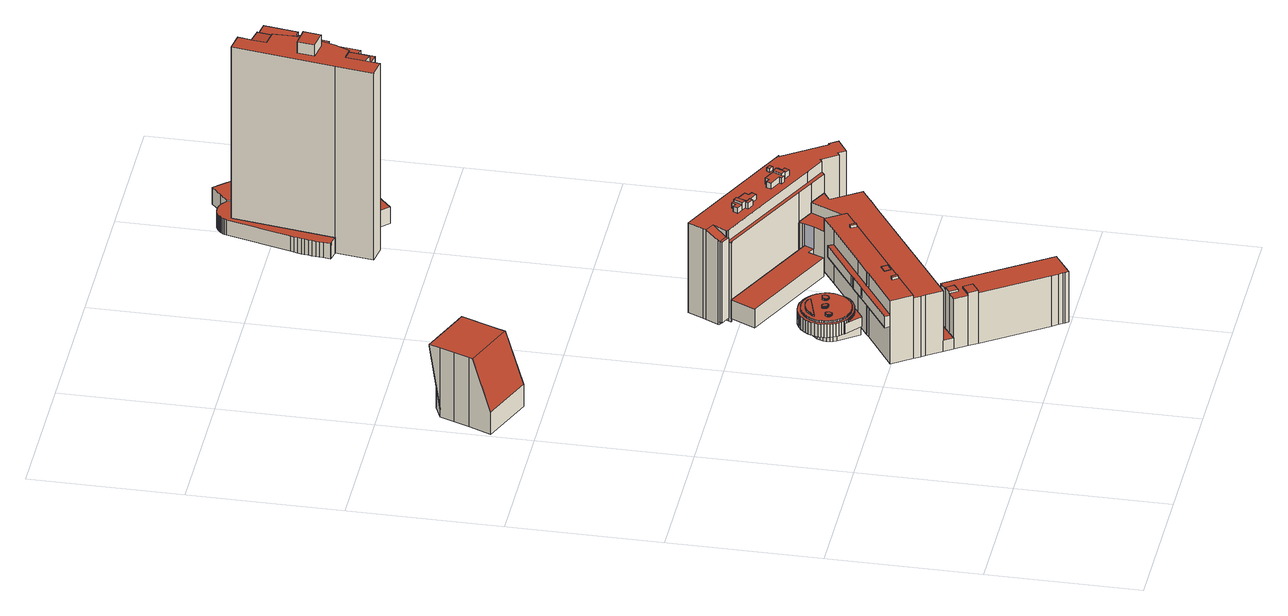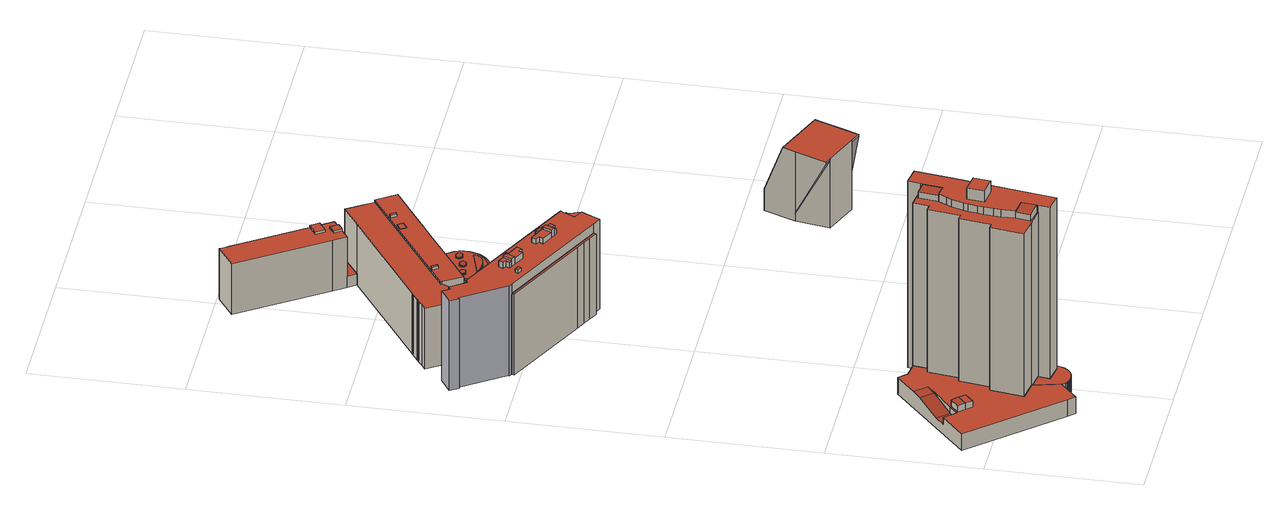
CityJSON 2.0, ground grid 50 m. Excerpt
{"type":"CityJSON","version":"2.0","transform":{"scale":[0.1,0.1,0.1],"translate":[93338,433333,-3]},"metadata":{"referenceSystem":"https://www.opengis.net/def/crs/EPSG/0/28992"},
"CityObjects":{
"building1":{"type":"Building","attributes":{"measuredHeight":25.15,"yearOfConstruction":1997},"address":[{"CountryName":"Nederland","LocalityName":"Rotterdam","ThoroughfareNumber":"911","ThoroughfareName":"Strevelsweg","PostalCode":"3083LT"}],"geometry":[{"type":"Solid","lod":"2","boundaries":[[[[0,1,2]],[[3,4,5]],[[6,7,0,2]],[[8,9,10,11,12,5]],[[13,8,5,4]],[[12,14,3,5]],[[15,16,0,7,17]],[[17,18,19,15]],[[19,18,20,21,22]],[[16,23,1,0]],[[2,24,25,3,14,6]],[[23,24,2,1]],[[25,13,4,3]],[[20,11,10,21]],[[8,13,25,24,23,16,15,19,22,9]],[[22,21,10,9]],[[6,14,12,11,20,18,17,7]]]],"semantics":{"surfaces":[{"type":"OuterCeilingSurface"},{"type":"WallSurface"},{"type":"RoofSurface"},{"type":"GroundSurface"}],"values":[[0,0,1,1,1,1,1,1,1,1,1,1,1,1,2,2,3]]}}]},
"building2":{"type":"Building","attributes":{"measuredHeight":40.37,"yearOfConstruction":1969},"children":["building2-1","building2-2","building2-3","building2-4","building2-5","building2-6"]},
"building2-1":{"type":"BuildingPart","attributes":{"measuredHeight":3.99},"parents":["building2"],"geometry":[{"type":"Solid","lod":"2","boundaries":[[[[26,27,28,29]],[[27,26,30,31,32,33]],[[30,26,29,34]],[[32,31,35,36]],[[33,32,36,37]],[[27,33,37,28]],[[34,29,28,37,36,35]],[[31,30,34,35]]]],"semantics":{"surfaces":[{"type":"WallSurface"},{"type":"GroundSurface"},{"type":"ClosureSurface"},{"type":"RoofSurface"}],"values":[[0,1,2,2,2,2,3,0]]}}]},
"building2-2":{"type":"BuildingPart","attributes":{"measuredHeight":19.23},"parents":["building2"],"geometry":[{"type":"Solid","lod":"2","boundaries":[[[[38,39,40,41,42,43,44,45,46,27,33,32,31,47]],[[31,32,36,35]],[[33,27,28,37]],[[32,33,37,36]],[[48,49,50,51]],[[52,53,54,55,56,57,58,59,60,61,62,63,64,65,66,67,68,69]],[[70,71,72,73]],[[49,48,66,65]],[[51,50,68,67]],[[48,51,67,66]],[[53,52,73,72]],[[54,53,72,71]],[[55,54,71,70]],[[68,50,49,65,36,37]],[[69,68,37,28]],[[65,64,35,36]],[[35,64,63,47,31]],[[38,47,63,62]],[[39,38,62,61]],[[52,46,45,55,70,73]],[[52,69,28,27,46]],[[45,44,56,55]],[[44,43,57,56]],[[43,42,58,57]],[[42,41,59,58]],[[41,40,60,59]],[[40,39,61,60]]]],"semantics":{"surfaces":[{"type":"GroundSurface"},{"type":"ClosureSurface"},{"type":"RoofSurface"},{"type":"WallSurface"}],"values":[[0,1,1,1,2,2,2,3,3,3,3,3,3,3,3,3,3,3,3,3,3,3,3,3,3,3,3]]}}]},
"building2-3":{"type":"BuildingPart","attributes":{"measuredHeight":9.98},"parents":["building2"],"geometry":[{"type":"Solid","lod":"2","boundaries":[[[[74,75,76,77,78,79,80,81,82,83,84,85,86,87,88,89,90,91,92,93,94,95,96,97,98,99,100,101,102,103,104,105,106,107,108,109,110,111,112,113,114,115,116,117,118,119,120,121,122,123,124,125,126,127,128,129,130,131,132,133,134,135,136]],[[137,138,139,140,141,142,143,144,145,146,147,148,149,150,151,152,153,154,155,156,157,158,159,160,161]],[[99,98,162,163]],[[164,165,166,167,168,169,170,171,172,173,174,175,176,177,178,179,180,181,182,183,184,185,186,187,188,189,190,191,192,193,194,195,196,197,198,199,200,201,202,203,204,205,206,207,208,209,210,211,212,213,214,215,216,217,218,219,220,221,222,223,224,225,226,227,228,229,230,231,232,233,234,235,236,237,238,239,240,241,242,243,244,245,246,247,248,249,250,251,252],[253,254,255,256,257,258,259,260,261,262,263,264,265,266,267,268,269,270,271,272,273,274,275,276,277,278,279,280,281,282,283,284,285],[286,287,288,289,290,291,292,293,294,295,296,297,298,299,300,301,302,303,304,305,306,307,308,309,310,311,312,313,314,315,316,317,318],[319,320,321,322,323,324,325,326,327,328,329,330,331,332,333,334,335,336,337,338,339,340,341],[342,343,344,345,346,347,348,349,350,351,352,353,354,355,356,357,358,359,360,361,362,363,364,365,366,367,368,369,370,371,372,373,374]],[[375,376,377,378,379,380,381,382,383,384,385,386,387,388,389,390,391,392,393,394,395,396,397]],[[398,399,400,401,402,403,404,405,406,407,408,409,410,411,412,413,414,415,416,417,418,419,420,421,422,423,424,425,426,427,428,429,430]],[[431,432,433,434,435,436,437,438,439,440,441,442,443,444,445,446,447,448,449,450,451,452,453,454,455,456,457,458,459,460,461,462,463]],[[464,465,466,467,468,469,470,471,472,473,474,475,476,477,478,479,480,481,482,483,484,485,486,487,488,489,490,491,492,493,494,495,496]],[[497,498,499,500,501,502,503,504,505,506,507,508,509,510,511,512,513,514,515,516,517,518,519,520,521,522,523,524,525,526,527,528,529,530,531,532,533,534,535,536,537,538,539,540,541,542,543,544,545,546,547,548,549,550,551,552],[553,554,555,556,557,558,559,560,561,562,563,564,565,566,567,568,569,570,571,572,573,574,575,576,577,578,579,580,581,582,583,584,585,586,587,588,589,590,591,592,593,594,595,596,597,598,599,600,601,602,603,604,605,606,607,608,609,610,611,612,613,614,615,616,617,618,619,620,621,622,623,624,625,626,627,628,629,630,631,632,633,634,635,636,637,638,639,640,641]],[[642,643,644,163,162,645,646,647,648,649,650,651,652,653,654,655,656,657,658,659]],[[556,555,213,212]],[[557,556,212,211]],[[558,557,211,210]],[[559,558,210,209]],[[560,559,209,208]],[[561,560,208,207]],[[562,561,207,206]],[[563,562,206,205]],[[564,563,205,204]],[[565,564,204,203]],[[566,565,203,202]],[[567,566,202,201]],[[568,567,201,200]],[[569,568,200,199]],[[570,569,199,198]],[[571,570,198,197]],[[572,571,197,196]],[[573,572,196,195]],[[574,573,195,194]],[[575,574,194,193]],[[576,575,193,192]],[[577,576,192,191]],[[578,577,191,190]],[[579,578,190,189]],[[580,579,189,188]],[[581,580,188,187]],[[582,581,187,186]],[[583,582,186,185]],[[584,583,185,184]],[[585,584,184,183]],[[586,585,183,182]],[[587,586,182,181]],[[588,587,181,180]],[[589,588,180,179]],[[590,589,179,178]],[[591,590,178,177]],[[592,591,177,176]],[[593,592,176,175]],[[594,593,175,174]],[[595,594,174,173]],[[596,595,173,172]],[[597,596,172,171]],[[598,597,171,170]],[[599,598,170,169]],[[600,599,169,168]],[[601,600,168,167]],[[602,601,167,166]],[[603,602,166,165]],[[604,603,165,164]],[[605,604,164,252]],[[606,605,252,251]],[[607,606,251,250]],[[608,607,250,249]],[[609,608,249,248]],[[610,609,248,247]],[[611,610,247,246]],[[612,611,246,245]],[[613,612,245,244]],[[614,613,244,243]],[[615,614,243,242]],[[616,615,242,241]],[[617,616,241,240]],[[618,617,240,239]],[[619,618,239,238]],[[620,619,238,237]],[[621,620,237,236]],[[622,621,236,235]],[[623,622,235,234]],[[624,623,234,233]],[[625,624,233,232]],[[626,625,232,231]],[[627,626,231,230]],[[628,627,230,229]],[[629,628,229,228]],[[630,629,228,227]],[[631,630,227,226]],[[632,631,226,225]],[[633,632,225,224]],[[634,633,224,223]],[[635,634,223,222]],[[636,635,222,221]],[[637,636,221,220]],[[638,637,220,219]],[[639,638,219,218]],[[640,639,218,217]],[[641,640,217,216]],[[553,641,216,215]],[[554,553,215,214]],[[555,554,214,213]],[[379,378,320,319]],[[380,379,319,341]],[[381,380,341,340]],[[382,381,340,339]],[[383,382,339,338]],[[384,383,338,337]],[[385,384,337,336]],[[386,385,336,335]],[[387,386,335,334]],[[388,387,334,333]],[[389,388,333,332]],[[390,389,332,331]],[[391,390,331,330]],[[392,391,330,329]],[[393,392,329,328]],[[394,393,328,327]],[[395,394,327,326]],[[396,395,326,325]],[[397,396,325,324]],[[375,397,324,323]],[[376,375,323,322]],[[377,376,322,321]],[[378,377,321,320]],[[399,398,349,348]],[[400,399,348,347]],[[401,400,347,346]],[[402,401,346,345]],[[403,402,345,344]],[[404,403,344,343]],[[405,404,343,342]],[[406,405,342,374]],[[407,406,374,373]],[[408,407,373,372]],[[409,408,372,371]],[[410,409,371,370]],[[411,410,370,369]],[[412,411,369,368]],[[413,412,368,367]],[[414,413,367,366]],[[415,414,366,365]],[[416,415,365,364]],[[417,416,364,363]],[[418,417,363,362]],[[419,418,362,361]],[[420,419,361,360]],[[421,420,360,359]],[[422,421,359,358]],[[423,422,358,357]],[[424,423,357,356]],[[425,424,356,355]],[[426,425,355,354]],[[427,426,354,353]],[[428,427,353,352]],[[429,428,352,351]],[[430,429,351,350]],[[398,430,350,349]],[[433,432,318,317]],[[434,433,317,316]],[[435,434,316,315]],[[436,435,315,314]],[[437,436,314,313]],[[438,437,313,312]],[[439,438,312,311]],[[440,439,311,310]],[[441,440,310,309]],[[442,441,309,308]],[[443,442,308,307]],[[444,443,307,306]],[[445,444,306,305]],[[446,445,305,304]],[[447,446,304,303]],[[448,447,303,302]],[[449,448,302,301]],[[450,449,301,300]],[[451,450,300,299]],[[452,451,299,298]],[[453,452,298,297]],[[454,453,297,296]],[[455,454,296,295]],[[456,455,295,294]],[[457,456,294,293]],[[458,457,293,292]],[[459,458,292,291]],[[460,459,291,290]],[[461,460,290,289]],[[462,461,289,288]],[[463,462,288,287]],[[431,463,287,286]],[[432,431,286,318]],[[466,465,255,254]],[[467,466,254,253]],[[468,467,253,285]],[[469,468,285,284]],[[470,469,284,283]],[[471,470,283,282]],[[472,471,282,281]],[[473,472,281,280]],[[474,473,280,279]],[[475,474,279,278]],[[476,475,278,277]],[[477,476,277,276]],[[478,477,276,275]],[[479,478,275,274]],[[480,479,274,273]],[[481,480,273,272]],[[482,481,272,271]],[[483,482,271,270]],[[484,483,270,269]],[[485,484,269,268]],[[486,485,268,267]],[[487,486,267,266]],[[488,487,266,265]],[[489,488,265,264]],[[490,489,264,263]],[[491,490,263,262]],[[492,491,262,261]],[[493,492,261,260]],[[494,493,260,259]],[[495,494,259,258]],[[496,495,258,257]],[[464,496,257,256]],[[465,464,256,255]],[[528,527,644,643]],[[529,528,643,642]],[[530,529,642,659]],[[531,530,659,658]],[[532,531,658,657]],[[533,532,657,656]],[[534,533,656,655]],[[535,534,655,654]],[[536,535,654,653]],[[537,536,653,652]],[[538,537,652,651]],[[539,538,651,650]],[[540,539,650,649]],[[541,540,649,648]],[[542,541,648,647]],[[544,543,646,645]],[[543,542,647,646]],[[547,546,74,136]],[[548,547,136,135]],[[549,548,135,134]],[[550,549,134,133]],[[551,550,133,132]],[[552,551,132,131]],[[497,552,131,130]],[[498,497,130,129]],[[499,498,129,128]],[[500,499,128,127]],[[501,500,127,126]],[[502,501,126,125]],[[503,502,125,124]],[[504,503,124,123]],[[505,504,123,122]],[[506,505,122,121]],[[507,506,121,120]],[[508,507,120,119]],[[509,508,119,118]],[[510,509,118,117]],[[511,510,117,116]],[[512,511,116,115]],[[513,512,115,114]],[[514,513,114,113]],[[515,514,113,112]],[[516,515,112,111]],[[517,516,111,110]],[[518,517,110,109]],[[519,518,109,108]],[[520,519,108,107]],[[521,520,107,106]],[[522,521,106,105]],[[523,522,105,104]],[[524,523,104,103]],[[525,524,103,102]],[[526,525,102,101]],[[101,100,644,527,526]],[[163,644,100,99]],[[142,141,97,96]],[[143,142,96,95]],[[145,144,94,93]],[[146,145,93,92]],[[147,146,92,91]],[[148,147,91,90]],[[149,148,90,89]],[[150,149,89,88]],[[151,150,88,87]],[[152,151,87,86]],[[153,152,86,85]],[[154,153,85,84]],[[155,154,84,83]],[[156,155,83,82]],[[157,156,82,81]],[[159,158,80,79]],[[161,160,78,77]],[[137,161,77,76]],[[138,137,76,75]],[[98,140,139,645,162]],[[546,545,75,74]],[[545,544,645,139,138,75]],[[160,159,79,78]],[[144,143,95,94]],[[141,140,98,97]],[[158,157,81,80]]]],"semantics":{"surfaces":[{"type":"OuterCeilingSurface"},{"type":"GroundSurface"},{"type":"ClosureSurface"},{"type":"RoofSurface"},{"type":"WallSurface"}],"values":[[0,1,2,3,3,3,3,3,3,3,4,4,4,4,4,4,4,4,4,4,4,4,4,4,4,4,4,4,4,4,4,4,4,4,4,4,4,4,4,4,4,4,4,4,4,4,4,4,4,4,4,4,4,4,4,4,4,4,4,4,4,4,4,4,4,4,4,4,4,4,4,4,4,4,4,4,4,4,4,4,4,4,4,4,4,4,4,4,4,4,4,4,4,4,4,4,4,4,4,4,4,4,4,4,4,4,4,4,4,4,4,4,4,4,4,4,4,4,4,4,4,4,4,4,4,4,4,4,4,4,4,4,4,4,4,4,4,4,4,4,4,4,4,4,4,4,4,4,4,4,4,4,4,4,4,4,4,4,4,4,4,4,4,4,4,4,4,4,4,4,4,4,4,4,4,4,4,4,4,4,4,4,4,4,4,4,4,4,4,4,4,4,4,4,4,4,4,4,4,4,4,4,4,4,4,4,4,4,4,4,4,4,4,4,4,4,4,4,4,4,4,4,4,4,4,4,4,4,4,4,4,4,4,4,4,4,4,4,4,4,4,4,4,4,4,4,4,4,4,4,4,4,4,4,4,4,4,4,4,4,4,4,4,4,4,4,4,4,4,4,4,4,4,4,4,4,4,4,4,4,4,4,4,4,4,4,4,4,4,4,4,4,4,4,4,4,4,4,4,4,4,4]]}}]},
"building2-4":{"type":"BuildingPart","attributes":{"measuredHeight":24.03},"parents":["building2"],"geometry":[{"type":"Solid","lod":"2","boundaries":[[[[660,661,662,663,664,665,666,667,668,669,670,671,672,673,674,675,676]],[[677,678,679,680,681,682,683,684,685,686,687,688,689]],[[690,691,692,693,694,695,696,30,26,697,698,699,700,701,702,703,704,705,706,707,708,709,710,711,712,713]],[[26,30,34,29]],[[714,715,673,672]],[[716,717,718,719]],[[715,720,721,711,710,673]],[[722,723,724,725]],[[726,727,728,729]],[[730,731,732,733]],[[734,735,715,714,736,717,716]],[[737,738,739,719,718,740]],[[741,742,743,744,745,746,747,748,749,750,751,752,753,754,755,721,720,756]],[[757,758,759,760,761,762,763,764,765,766,767,768,769]],[[770,771,772,773,774,775,776,777,778,779],[780,781,782,783],[784,785,786,787],[788,789,790,791]],[[723,722,789,788]],[[724,723,788,791]],[[725,724,791,790]],[[722,725,790,789]],[[727,726,786,785]],[[728,727,785,784]],[[729,728,784,787]],[[726,729,787,786]],[[731,730,783,782]],[[732,731,782,781]],[[733,732,781,780]],[[730,733,780,783]],[[710,709,674,673]],[[715,735,756,720]],[[664,734,716,719,665]],[[671,670,718,717,736]],[[736,714,672,671]],[[739,738,667,666]],[[719,739,666,665]],[[740,718,670,669]],[[737,740,669,668]],[[738,737,668,667]],[[747,746,34,30,696]],[[696,695,748,747]],[[695,694,749,748]],[[694,693,750,749]],[[693,692,751,750]],[[692,691,752,751]],[[691,690,753,752]],[[690,713,754,753]],[[29,34,746,745]],[[773,772,756,735,734]],[[741,756,772,771]],[[742,741,771,770]],[[681,680,769,768]],[[681,768,767,682]],[[757,769,680,679]],[[765,764,685,684]],[[684,683,766,765]],[[683,682,767,766]],[[734,664,663,686,763,774,773]],[[663,662,687,686]],[[688,687,662,704,703]],[[703,702,689,688]],[[702,701,677,689]],[[701,700,678,677]],[[763,762,775,774]],[[762,761,776,775]],[[761,760,777,776]],[[760,759,778,777]],[[759,758,779,778]],[[764,763,686,685]],[[758,678,700,699,742,770,779]],[[29,745,744,697,26]],[[699,698,743,742]],[[698,697,744,743]],[[758,757,679,678]],[[712,711,721,755]],[[713,712,755,754]],[[706,705,661,660]],[[705,704,662,661]],[[708,707,676,675]],[[709,708,675,674]],[[707,706,660,676]]]],"semantics":{"surfaces":[{"type":"OuterCeilingSurface"},{"type":"GroundSurface"},{"type":"ClosureSurface"},{"type":"RoofSurface"},{"type":"WallSurface"}],"values":[[0,0,1,2,2,2,2,3,3,3,3,3,3,3,3,4,4,4,4,4,4,4,4,4,4,4,4,4,4,4,4,4,4,4,4,4,4,4,4,4,4,4,4,4,4,4,4,4,4,4,4,4,4,4,4,4,4,4,4,4,4,4,4,4,4,4,4,4,4,4,4,4,4,4,4,4,4,4,4]]}}]},
"building2-5":{"type":"BuildingPart","attributes":{"measuredHeight":35.49},"parents":["building2"],"geometry":[{"type":"Solid","lod":"2","boundaries":[[[[792,793,794,795,796]],[[672,797,798,799,673]],[[800,801,802,803,804,805,806,807,808,809,810,711,710,811,812,813,814,815,816,817,818,819,820,821,822,823]],[[823,822,824,825]],[[801,800,826,827]],[[802,801,827,828]],[[803,802,828,829]],[[804,803,829,830]],[[805,804,830,831]],[[825,832,826,800,823]],[[672,673,715,714]],[[673,710,711,721,720,715]],[[833,834,835,836,837]],[[838,839,840,841]],[[842,843,844,845]],[[846,847,848,849,850,851]],[[852,853,854,855,856,857,858,859,860]],[[861,862,863,864,865,866]],[[837,836,867,868,869]],[[834,833,870,871,872,873,874,875,876,877,878,831,830,829,828,827,826,832,879,880,881],[882,883,884,885,886,887,888,889,890,891,892,893,894,895,896],[897,898,899,900],[901,902,903,904,905,906,907,908,909,910,911,912,913,914,915]],[[916,917,918,919,920]],[[921,922,923,924,925]],[[926,927,928,929,930,931,932]],[[933,934,935,936,937,938,939,940,941,942]],[[839,838,897,900]],[[840,839,900,899]],[[841,840,899,898]],[[838,841,898,897]],[[844,843,847,846]],[[842,845,854,853]],[[853,901,915,847,843,842]],[[848,847,915,914]],[[849,848,914,913]],[[850,849,913,912]],[[851,850,912,911]],[[846,910,909,854,845,844]],[[855,854,909,908]],[[846,851,911,910]],[[856,855,908,907]],[[857,856,907,906]],[[858,857,906,905]],[[859,858,905,904]],[[860,859,904,903]],[[852,860,903,902]],[[853,852,902,901]],[[926,887,886,863,921,925]],[[888,887,926,932]],[[864,863,886,885]],[[865,864,885,884]],[[866,865,884,883]],[[861,866,883,882]],[[922,862,896,895,919,923]],[[919,918,924,923]],[[862,861,882,896]],[[863,862,922,921]],[[894,893,916,920]],[[895,894,920,919]],[[889,888,932,931]],[[890,889,931,930]],[[891,890,930,929]],[[892,891,929,928]],[[880,879,824,822,821]],[[825,824,879,832]],[[795,815,814,937,936]],[[833,837,870]],[[794,793,816,815,795]],[[837,869,871,870]],[[869,868,936,935]],[[792,836,835,818,817]],[[819,818,835,834]],[[821,820,881,880]],[[820,819,834,881]],[[867,836,792,796]],[[714,939,938,797,672]],[[939,714,715,720,940]],[[720,721,941,940]],[[934,872,871,869,935]],[[812,811,799,798]],[[874,873,933,942]],[[873,872,934,933]],[[918,917,928,927]],[[806,805,831,878]],[[807,806,878,877]],[[809,808,876,875]],[[808,807,877,876]],[[813,812,798,797]],[[817,816,793,792]],[[916,893,892,928,917]],[[796,795,936,868,867]],[[927,926,925,924,918]],[[942,941,721,711,810]],[[875,874,942,810,809]],[[814,813,797,938,937]],[[811,710,673,799]]]],"semantics":{"surfaces":[{"type":"OuterCeilingSurface"},{"type":"GroundSurface"},{"type":"ClosureSurface"},{"type":"RoofSurface"},{"type":"WallSurface"}],"values":[[0,0,1,2,2,2,2,2,2,2,2,2,3,3,3,3,3,3,3,3,3,3,3,3,4,4,4,4,4,4,4,4,4,4,4,4,4,4,4,4,4,4,4,4,4,4,4,4,4,4,4,4,4,4,4,4,4,4,4,4,4,4,4,4,4,4,4,4,4,4,4,4,4,4,4,4,4,4,4,4,4,4,4,4,4,4,4,4,4,4,4,4,4,4]]}}]},
"building2-6":{"type":"BuildingPart","attributes":{"measuredHeight":29.43},"parents":["building2"],"geometry":[{"type":"Solid","lod":"2","boundaries":[[[[823,822,943,944,945,946,947]],[[822,823,825,824]],[[823,947,948,825]],[[824,825,948,949,950,951,952]],[[943,822,824,952]],[[947,946,949,948]],[[946,945,950,949]],[[945,944,951,950]],[[944,943,952,951]]]],"semantics":{"surfaces":[{"type":"GroundSurface"},{"type":"ClosureSurface"},{"type":"RoofSurface"},{"type":"WallSurface"}],"values":[[0,1,1,2,3,3,3,3,3]]}}]},
"building3":{"type":"Building","attributes":{"measuredHeight":71.97,"yearOfConstruction":1995,"name":"Strevelsweg 790-1054"},"address":[{"CountryName":"Nederland","LocalityName":"Rotterdam","ThoroughfareNumber":"790-882","ThoroughfareName":"Strevelsweg","PostalCode":"3083LV"}],"children":["building3-1"]},
"building3-1":{"type":"BuildingPart","attributes":{"measuredHeight":71.97},"parents":["building3"],"geometry":[{"type":"Solid","lod":"2","boundaries":[[[[953,954,955,956,957,958,959,960,961,962,963,964,965,966,967,968,969]],[[969,968,970,971]],[[953,969,971,972]],[[954,953,972,973]],[[955,954,973,974]],[[957,956,975,976]],[[958,957,976,977]],[[959,958,977,978]],[[960,959,978,979]],[[961,960,979,980]],[[962,961,980,981]],[[963,962,981,982]],[[974,983,975,956,955]],[[984,985,986,987]],[[988,989,990,991]],[[992,993,994,995]],[[996,997,998,999,1000,1001,1002,1003,1004,1005,1006,1007,1008,1009,1010,1011,1012,1013,1014,1015,1016,1017,1018,1019,1020,1021,1022]],[[1023,1024,1025,1026,1027,1028,1029,1030,1031,1032,1033,1034,1035,1036,1037,1038,1039,1040,993,992,1041,1042],[1043,1044,1045,1046]],[[985,984,996,1022]],[[986,985,1022,1021]],[[986,1021,1020,1031,1030]],[[987,986,1030,1029]],[[997,1027,1026,966,965]],[[984,1028,1027,997,996]],[[984,987,1029,1028]],[[1045,1044,988,991]],[[1046,1045,991,990]],[[1043,1046,990,989]],[[1044,1043,989,988]],[[995,994,1011,1010]],[[992,995,1010,1009]],[[1008,973,972,1042,1041]],[[1009,1008,1041,992]],[[1013,1012,1039,1038]],[[1014,1013,1038,1037]],[[1016,1015,1036,1035]],[[1015,1014,1037,1036]],[[1017,1016,1035,1034]],[[1018,1017,1034,1033]],[[1019,1018,1033,1032]],[[1020,1019,1032,1031]],[[982,999,998,964,963]],[[1000,999,982,981]],[[1001,1000,981,980]],[[1002,1001,980,979]],[[1003,1002,979,978]],[[1004,1003,978,977]],[[1005,1004,977,976]],[[1006,1005,976,975]],[[983,974,973,1008,1007]],[[1007,1006,975,983]],[[970,968,967,1025,1024]],[[971,970,1024,1023]],[[972,971,1023,1042]],[[967,966,1026,1025]],[[965,964,998,997]],[[994,993,1040]],[[1039,1012,1011,994,1040]]]],"semantics":{"surfaces":[{"type":"GroundSurface"},{"type":"ClosureSurface"},{"type":"RoofSurface"},{"type":"WallSurface"}],"values":[[0,1,1,1,1,1,1,1,1,1,1,1,1,2,2,2,2,2,3,3,3,3,3,3,3,3,3,3,3,3,3,3,3,3,3,3,3,3,3,3,3,3,3,3,3,3,3,3,3,3,3,3,3,3,3,3,3,3]]}}]},
"building4":{"type":"Building","attributes":{"measuredHeight":8.27},"children":["building4-1"],"geometry":[{"type":"Solid","lod":"2","boundaries":[[[[1047,1048,1049,1050]],[[1047,1050,1051,1052]],[[1048,1047,1053,1054]],[[1049,1048,1054,1055]],[[1050,1049,1055,1056]],[[1057,1053,1047,1052]],[[1058,1057,1052,1051]],[[1056,1058,1051,1050]],[[957,956,955,954,953,969,968,1059,1060,1061,1062,1063,1064,1065,1066,1067,1068,1069,1070,1071,1072,1073,1074,1075,1076,1077,1078,1079,1080,1081,1082,1083,1084,1085,1086,1087,1088,1089,1090,1091,1092,1093,1094,1095,1096,963,962,961,960,959,958]],[[962,963,982,981]],[[961,962,981,980]],[[960,961,980,979]],[[959,960,979,978]],[[958,959,978,977]],[[957,958,977,976]],[[956,957,976,975]],[[954,955,974,973]],[[953,954,973,972]],[[969,953,972,971]],[[968,969,971,970]],[[974,955,956,975,983]],[[1097,1098,1099,1100]],[[1098,1101,1102,1099]],[[1102,1101,1103,1104]],[[972,973,974,1105,1106,1107,1108,1109,1110,1111,1112,1113,1114,1115,1116,1117,1118,1119,1120,1121,1122,1123,1124,1125,1126,1127,1128,1129,1130,1131,1132,1133,1134,1135,1136,970,971]],[[1137,1138,1139,1140,1141,1142,1143,983,975,976,977,978,979,980,981,982,1144,1145,1097,1100,1146,1147],[1056,1055,1054,1053,1057,1058]],[[1100,1099,1146]],[[1102,1104,1137,1147]],[[1099,1102,1147,1146]],[[1104,1103,1138,1137]],[[1105,974,983,1143]],[[1096,1095,1145,1144]],[[963,1096,1144,982]],[[1060,1059,1136,1135]],[[1059,968,970,1136]],[[1071,1070,1125,1124]],[[1070,1069,1126,1125]],[[1069,1068,1127,1126]],[[1068,1067,1128,1127]],[[1067,1066,1129,1128]],[[1066,1065,1130,1129]],[[1065,1064,1131,1130]],[[1064,1063,1132,1131]],[[1063,1062,1133,1132]],[[1062,1061,1134,1133]],[[1061,1060,1135,1134]],[[1072,1071,1124,1123]],[[1073,1072,1123,1122]],[[1074,1073,1122,1121]],[[1075,1074,1121,1120]],[[1076,1075,1120,1119]],[[1077,1076,1119,1118]],[[1078,1077,1118,1117]],[[1079,1078,1117,1116]],[[1080,1079,1116,1115]],[[1081,1080,1115,1114]],[[1082,1081,1114,1113]],[[1083,1082,1113,1112]],[[1084,1083,1112,1111]],[[1085,1084,1111,1110]],[[1086,1085,1110,1109]],[[1087,1086,1109,1108]],[[1088,1087,1108,1107]],[[1089,1088,1107,1106]],[[1090,1089,1106,1105]],[[1105,1143,1142,1091,1090]],[[1092,1091,1142,1141]],[[1094,1093,1140,1139]],[[1093,1092,1141,1140]],[[1145,1095,1094,1139,1138,1103,1101,1098,1097]]]],"semantics":{"surfaces":[{"type":"RoofSurface"},{"type":"WallSurface"},{"type":"GroundSurface"},{"type":"ClosureSurface"}],"values":[[0,0,1,1,1,1,1,1,2,3,3,3,3,3,3,3,3,3,3,3,3,0,0,0,0,0,1,1,1,1,1,1,1,1,1,1,1,1,1,1,1,1,1,1,1,1,1,1,1,1,1,1,1,1,1,1,1,1,1,1,1,1,1,1,1,1,1,1,1,1]]}}]},
"building4-1":{"type":"BuildingInstallation","parents":["building4"],"geometry":[{"type":"MultiSurface","lod":"2","boundaries":[[[1047,1048,1049,1050]],[[1047,1050,1051,1052]],[[1048,1047,1053,1054]],[[1049,1048,1054,1055]],[[1050,1049,1055,1056]],[[1057,1053,1047,1052]],[[1058,1057,1052,1051]],[[1056,1058,1051,1050]]],"semantics":{"surfaces":[{"type":"RoofSurface"},{"type":"WallSurface"}],"values":[0,0,1,1,1,1,1,1]}}]}
},
"vertices":[
[71,1808,44],[86,1846,262],[123,1831,262],[239,1785,262],[262,1776,262],[220,1671,44],[123,1831,17],[71,1808,17],[220,1671,269],[203,1629,269],[179,1567,96],[179,1567,17],[220,1671,17],[262,1776,269],[239,1785,17],[53,1762,269],[71,1808,269],[53,1762,17],[33,1712,17],[33,1712,269],[3,1637,17],[3,1637,97],[27,1698,269],[86,1846,269],[123,1831,269],[239,1785,269],
[736,357,9],[755,328,9],[755,328,49],[736,357,49],[815,410,9],[834,383,9],[803,362,9],[781,346,9],[815,410,49],[834,383,49],[803,362,49],[781,346,49],
[1051,61,9],[972,8,9],[965,17,9],[965,18,9],[961,24,9],[952,37,9],[938,57,9],[802,259,9],[783,287,9],[861,343,9],[820,338,201],[803,362,201],[781,346,201],[798,322,201],[783,287,193],[818,311,193],[837,283,193],[802,259,193],[938,57,193],[952,37,193],[961,24,193],[965,18,193],[965,17,193],[972,8,193],[1051,61,193],[861,343,193],[834,383,193],[803,362,193],[820,338,193],[798,322,193],[781,346,193],[755,328,193],[802,259,201],[837,283,201],[818,311,201],[783,287,201],
[846,667,45],[838,661,45],[835,666,45],[842,719,45],[841,729,45],[839,740,45],[835,749,45],[828,758,45],[821,765,45],[812,771,45],[802,775,45],[791,777,45],[780,777,45],[770,776,45],[760,772,45],[751,766,45],[743,759,45],[736,751,45],[732,741,45],[729,731,45],[728,721,45],[729,710,45],[732,700,45],[736,691,45],[782,623,45],[775,619,45],[725,663,45],[722,666,45],[716,672,45],[710,679,45],[704,687,45],[700,696,45],[697,705,45],[694,714,45],[693,723,45],[692,733,45],[693,742,45],[695,753,45],[698,764,45],[703,775,45],[709,784,45],[717,793,45],[725,801,45],[734,807,45],[744,813,45],[755,817,45],[766,820,45],[778,821,45],[789,821,45],[800,819,45],[811,816,45],[822,811,45],[832,805,45],[841,798,45],[849,790,45],[858,777,45],[865,763,45],[869,747,45],[870,731,45],[869,715,45],[865,699,45],[859,685,45],[850,671,45],[835,666,9],[838,661,9],[826,654,9],[782,623,9],[736,691,9],[732,700,9],[729,710,9],[728,721,9],[729,731,9],[732,741,9],[736,751,9],[743,759,9],[751,766,9],[760,772,9],[770,776,9],[780,777,9],[791,777,9],[802,775,9],[812,771,9],[821,765,9],[828,758,9],[835,749,9],[839,740,9],[841,729,9],[842,719,9],[782,623,81],[775,619,81],[703,731,99],[703,725,99],[703,720,99],[704,714,99],[706,709,99],[708,703,99],[710,698,99],[712,693,99],[715,688,99],[718,684,99],[722,679,99],[726,675,99],[730,671,99],[734,668,99],[739,664,99],[744,661,99],[749,659,99],[754,657,99],[759,655,99],[765,653,99],[770,652,99],[776,652,99],[781,651,99],[787,652,99],[793,652,99],[798,653,99],[804,654,99],[809,656,99],[814,658,99],[819,661,99],[824,663,99],[829,666,99],[833,670,99],[838,674,99],[842,678,99],[845,682,99],[849,687,99],[851,691,99],[854,696,99],[856,702,99],[858,707,99],[860,712,99],[861,718,99],[862,723,99],[862,729,99],[862,735,99],[862,740,99],[861,746,99],[859,751,99],[858,755,99],[856,761,99],[854,766,99],[851,771,99],[849,776,99],[845,780,99],[842,785,99],[838,789,99],[833,792,99],[829,796,99],[824,799,99],[819,802,99],[814,804,99],[809,806,99],[804,808,99],[798,809,99],[793,810,99],[787,811,99],[781,811,99],[776,811,99],[770,810,99],[765,809,99],[759,807,99],[754,806,99],[749,803,99],[744,801,99],[739,798,99],[734,795,99],[730,791,99],[726,787,99],[722,783,99],[718,779,99],[715,774,99],[712,769,99],[710,764,99],[708,759,99],[706,753,99],[704,748,99],[703,742,99],[703,737,99],[838,749,99],[839,747,99],[839,745,99],[839,743,99],[839,741,99],[839,739,99],[838,737,99],[837,736,99],[835,734,99],[834,733,99],[832,732,99],[830,732,99],[828,732,99],[826,732,99],[824,733,99],[822,734,99],[820,736,99],[819,737,99],[818,739,99],[818,741,99],[818,743,99],[818,745,99],[819,747,99],[820,749,99],[821,750,99],[823,752,99],[825,753,99],[827,753,99],[829,753,99],[831,753,99],[833,753,99],[835,752,99],[836,750,99],[793,736,99],[793,734,99],[793,732,99],[792,730,99],[791,729,99],[789,727,99],[787,726,99],[786,725,99],[783,725,99],[781,725,99],[779,726,99],[778,726,99],[776,728,99],[774,729,99],[773,731,99],[772,733,99],[772,735,99],[772,737,99],[772,739,99],[773,741,99],[774,742,99],[775,744,99],[777,745,99],[779,746,99],[781,746,99],[783,746,99],[785,746,99],[787,745,99],[789,744,99],[790,743,99],[792,741,99],[792,740,99],[793,738,99],[810,790,99],[815,787,99],[723,759,99],[725,763,99],[727,767,99],[730,771,99],[733,775,99],[737,778,99],[740,782,99],[744,785,99],[749,788,99],[753,790,99],[758,792,99],[762,794,99],[767,795,99],[772,796,99],[777,796,99],[782,797,99],[787,796,99],[792,796,99],[797,795,99],[801,793,99],[806,792,99],[728,719,99],[729,721,99],[730,723,99],[732,724,99],[734,726,99],[735,726,99],[737,727,99],[740,727,99],[741,727,99],[743,726,99],[745,725,99],[746,724,99],[747,722,99],[748,720,99],[749,718,99],[749,716,99],[749,714,99],[748,712,99],[747,710,99],[746,709,99],[745,707,99],[743,706,99],[741,705,99],[739,705,99],[737,705,99],[735,706,99],[733,707,99],[731,708,99],[730,709,99],[729,711,99],[728,713,99],[728,715,99],[728,717,99],[727,767,104],[725,763,103],[723,759,102],[815,787,102],[810,790,103],[806,792,104],[801,793,105],[797,795,106],[792,796,106],[787,796,107],[782,797,108],[777,796,108],[772,796,108],[767,795,108],[762,794,108],[758,792,108],[753,790,108],[749,788,108],[744,785,107],[740,782,107],[737,778,106],[733,775,106],[730,771,105],[740,727,105],[737,727,106],[735,726,106],[734,726,106],[732,724,107],[730,723,107],[729,721,107],[728,719,107],[728,717,107],[728,715,107],[728,713,107],[729,711,107],[730,709,107],[731,708,106],[733,707,106],[735,706,106],[737,705,105],[739,705,105],[741,705,105],[743,706,104],[745,707,104],[746,709,104],[747,710,103],[748,712,103],[749,714,103],[749,716,103],[749,718,103],[748,720,103],[747,722,104],[746,724,104],[745,725,104],[743,726,105],[741,727,105],[793,736,104],[793,738,103],[792,740,103],[792,741,103],[790,743,103],[789,744,103],[787,745,103],[785,746,103],[783,746,103],[781,746,104],[779,746,104],[777,745,104],[775,744,105],[774,742,105],[773,741,106],[772,739,106],[772,737,106],[772,735,107],[772,733,107],[773,731,107],[774,729,107],[776,728,107],[778,726,107],[779,726,107],[781,725,107],[783,725,107],[786,725,106],[787,726,106],[789,727,106],[791,729,105],[792,730,105],[793,732,104],[793,734,104],[839,743,105],[839,745,105],[839,747,105],[838,749,106],[836,750,106],[835,752,106],[833,753,107],[831,753,107],[829,753,107],[827,753,107],[825,753,107],[823,752,107],[821,750,107],[820,749,106],[819,747,106],[818,745,106],[818,743,106],[818,741,105],[818,739,105],[819,737,105],[820,736,104],[822,734,104],[824,733,104],[826,732,104],[828,732,103],[830,732,103],[832,732,103],[834,733,103],[835,734,104],[837,736,104],[838,737,104],[839,739,104],[839,741,105],[865,763,92],[858,777,92],[849,790,92],[841,798,92],[832,805,92],[822,811,92],[811,816,92],[800,819,92],[789,821,92],[778,821,92],[766,820,92],[755,817,92],[744,813,92],[734,807,92],[725,801,92],[717,793,92],[709,784,92],[703,775,92],[698,764,92],[695,753,92],[693,742,92],[692,733,92],[693,723,92],[694,714,92],[697,705,92],[700,696,92],[704,687,92],[710,679,92],[716,672,92],[722,666,92],[725,663,92],[730,659,92],[736,656,92],[741,653,92],[747,651,92],[753,649,92],[759,647,92],[765,646,92],[771,645,92],[778,644,92],[784,644,92],[790,644,92],[796,645,92],[803,646,92],[809,647,92],[815,649,92],[821,651,92],[826,654,92],[838,661,92],[846,667,92],[850,671,92],[859,685,92],[865,699,92],[869,715,92],[870,731,92],[869,747,92],[854,766,92],[856,761,92],[858,755,92],[859,751,92],[861,746,92],[862,740,92],[862,735,92],[862,729,92],[862,723,92],[861,718,92],[860,712,92],[858,707,92],[856,702,92],[854,696,92],[851,691,92],[849,687,92],[845,682,92],[842,678,92],[838,674,92],[833,670,92],[829,666,92],[824,663,92],[819,661,92],[814,658,92],[809,656,92],[804,654,92],[798,653,92],[793,652,92],[787,652,92],[781,651,92],[776,652,92],[770,652,92],[765,653,92],[759,655,92],[754,657,92],[749,659,92],[744,661,92],[739,664,92],[734,668,92],[730,671,92],[726,675,92],[722,679,92],[718,684,92],[715,688,92],[712,693,92],[710,698,92],[708,703,92],[706,709,92],[704,714,92],[703,720,92],[703,725,92],[703,731,92],[703,737,92],[703,742,92],[704,748,92],[706,753,92],[708,759,92],[710,764,92],[712,769,92],[715,774,92],[718,779,92],[722,783,92],[726,787,92],[730,791,92],[734,795,92],[739,798,92],[744,801,92],[749,803,92],[754,806,92],[759,807,92],[765,809,92],[770,810,92],[776,811,92],[781,811,92],[787,811,92],[793,810,92],[798,809,92],[804,808,92],[809,806,92],[814,804,92],[819,802,92],[824,799,92],[829,796,92],[833,792,92],[838,789,92],[842,785,92],[845,780,92],[849,776,92],[851,771,92],[736,656,81],[730,659,81],[725,663,81],[826,654,81],[821,651,81],[815,649,81],[809,647,81],[803,646,81],[796,645,81],[790,644,81],[784,644,81],[778,644,81],[771,645,81],[765,646,81],[759,647,81],[753,649,81],[747,651,81],[741,653,81],
[889,586,45],[853,640,45],[849,646,45],[1004,750,45],[1064,790,45],[1081,827,45],[1057,837,45],[1036,786,45],[706,942,45],[746,1023,45],[1094,857,45],[1096,863,45],[1103,877,45],[1161,849,45],[1103,731,45],[1099,728,45],[1099,727,45],[778,598,145],[637,504,145],[627,520,145],[775,619,145],[782,623,145],[826,654,145],[838,661,145],[846,667,145],[994,766,145],[1004,750,145],[849,646,145],[792,608,145],[789,606,145],[1230,689,9],[1214,678,9],[1205,672,9],[1204,671,9],[1177,653,9],[1175,652,9],[1167,647,9],[703,406,9],[693,420,9],[680,440,9],[637,504,9],[778,598,9],[789,606,9],[792,608,9],[849,646,9],[853,640,9],[889,586,9],[1099,727,9],[1099,728,9],[1103,731,9],[1161,849,9],[1220,820,9],[1188,798,9],[1251,703,9],[1103,877,192],[1161,849,192],[1081,827,192],[1094,857,192],[1094,857,113],[1081,827,113],[1161,849,230],[1220,820,230],[1035,683,248],[1042,688,248],[1031,705,248],[1024,700,248],[774,508,249],[762,525,249],[755,520,249],[766,503,249],[799,551,241],[811,535,241],[833,549,241],[821,566,241],[1064,790,192],[1103,731,192],[1096,863,192],[706,942,113],[1036,786,113],[1057,837,113],[746,1023,113],[1106,726,230],[680,440,230],[693,420,230],[703,406,230],[736,357,230],[815,410,230],[1167,647,230],[1175,652,230],[1177,653,230],[1204,671,230],[1205,672,230],[1214,678,230],[1230,689,230],[1251,703,230],[1188,798,230],[1103,731,230],[627,520,186],[637,504,186],[778,598,186],[789,606,186],[792,608,186],[849,646,186],[1004,750,186],[994,766,186],[846,667,186],[838,661,186],[826,654,186],[782,623,186],[775,619,186],[680,440,239],[1106,726,239],[1103,731,239],[1064,790,239],[1004,750,239],[849,646,239],[792,608,239],[789,606,239],[778,598,239],[637,504,239],[821,566,239],[833,549,239],[811,535,239],[799,551,239],[755,520,239],[762,525,239],[774,508,239],[766,503,239],[1042,688,239],[1035,683,239],[1024,700,239],[1031,705,239],
[762,1062,19],[792,1048,20],[789,1043,20],[787,1038,20],[757,1052,19],[787,1028,45],[793,1041,45],[1167,861,45],[1243,966,9],[1239,964,9],[1335,824,9],[1340,828,9],[1359,800,9],[1307,766,9],[1291,790,9],[1279,783,9],[1245,833,9],[1243,836,9],[1233,829,9],[1167,861,9],[793,1041,9],[787,1028,9],[783,1030,9],[787,1038,9],[792,1048,9],[762,1062,9],[763,1066,9],[783,1107,9],[789,1119,9],[813,1170,9],[842,1156,9],[1231,972,9],[842,1156,303],[1231,972,303],[1243,966,336],[1239,964,336],[1335,824,336],[1340,828,336],[1359,800,336],[1307,766,336],[1231,972,336],[814,1091,336],[783,1107,336],[763,1066,314],[762,1062,312],[792,1048,312],[1159,969,348],[1164,980,348],[1149,987,348],[1143,976,348],[1100,930,363],[1115,923,363],[1129,953,363],[1114,960,363],[1129,953,357],[1115,923,357],[1136,913,357],[1144,929,357],[1132,935,357],[1139,949,357],[1097,922,357],[1100,930,357],[1114,960,357],[1076,978,357],[1070,964,357],[1056,971,357],[1049,954,357],[1089,936,357],[1085,927,357],[894,1029,355],[915,1019,355],[929,1049,355],[920,1054,355],[913,1040,355],[902,1046,355],[757,1052,312],[787,1038,312],[789,1043,312],[792,1048,336],[789,1043,336],[793,1041,336],[1167,861,336],[1233,829,336],[1243,836,336],[1245,833,336],[1279,783,336],[1291,790,336],[842,1156,336],[813,1170,336],[789,1119,336],[894,1029,336],[902,1046,336],[913,1040,336],[920,1054,336],[929,1049,336],[944,1043,336],[983,1024,336],[976,1010,336],[989,1003,336],[982,988,336],[951,1003,336],[946,993,336],[925,1003,336],[929,1013,336],[915,1019,336],[1159,969,336],[1143,976,336],[1149,987,336],[1164,980,336],[1100,930,336],[1097,922,336],[1085,927,336],[1089,936,336],[1049,954,336],[1056,971,336],[1070,964,336],[1076,978,336],[1114,960,336],[1129,953,336],[1139,949,336],[1132,935,336],[1144,929,336],[1136,913,336],[1115,923,336],[946,993,357],[951,1003,357],[930,1012,357],[929,1013,357],[925,1003,357],[929,1049,362],[915,1019,362],[929,1013,362],[930,1012,362],[944,1043,362],[944,1043,355],[930,1012,355],[951,1003,355],[982,988,355],[989,1003,355],[976,1010,355],[983,1024,355],[1167,861,298],[793,1041,298],[789,1043,298],[787,1038,298],[783,1030,298],[787,1028,298],[1103,877,298],[1161,849,298],[1220,820,298],[1233,829,298],
[846,1165,9],[880,1149,9],[904,1137,9],[937,1122,9],[1234,980,9],[1234,980,303],[937,1122,303],[904,1137,303],[880,1149,303],[846,1165,303],
[1050,2624,16],[1044,2585,16],[1104,2576,16],[1171,2566,16],[1154,2454,16],[1136,2456,16],[1120,2350,16],[1102,2353,16],[1087,2246,16],[1067,2249,16],[1060,2197,16],[1059,2196,16],[987,2206,16],[981,2165,16],[921,2174,16],[939,2299,16],[991,2634,16],[939,2299,72],[991,2634,72],[1050,2624,72],[1044,2585,72],[1104,2576,72],[1171,2566,76],[1154,2454,76],[1136,2456,76],[1120,2350,76],[1102,2353,76],[1087,2246,76],[1067,2249,76],[1060,2197,76],[1104,2576,76],[988,2213,694],[1027,2207,691],[1036,2272,691],[997,2278,694],[995,2428,736],[987,2371,736],[1047,2362,736],[1056,2420,736],[1043,2580,696],[1036,2531,696],[1087,2523,692],[1095,2572,692],[988,2213,669],[987,2206,669],[1059,2196,669],[1060,2197,669],[1067,2249,669],[1087,2246,669],[1102,2353,669],[1120,2350,669],[1136,2456,669],[1154,2454,669],[1171,2566,669],[1104,2576,669],[1044,2585,669],[1043,2580,669],[1095,2572,669],[1087,2523,669],[1088,2477,669],[1088,2454,669],[1085,2423,669],[1081,2401,669],[1076,2372,669],[1072,2357,669],[1059,2318,669],[1051,2300,669],[1037,2272,669],[1036,2272,669],[1027,2207,669],[991,2634,696],[939,2299,696],[921,2174,696],[981,2165,696],[987,2206,696],[988,2213,696],[997,2278,696],[1036,2272,696],[1037,2272,696],[1051,2300,696],[1059,2318,696],[1072,2357,696],[1076,2372,696],[1081,2401,696],[1085,2423,696],[1088,2454,696],[1088,2477,696],[1087,2523,696],[1044,2585,696],[1050,2624,696],[987,2371,696],[995,2428,696],[1056,2420,696],[1047,2362,696],
[1247,2373,99],[1265,2354,97],[1296,2381,97],[1278,2401,99],[1261,2421,98],[1230,2393,98],[1247,2373,76],[1265,2354,76],[1296,2381,76],[1278,2401,76],[1230,2393,76],[1261,2421,76],[906,2304,16],[902,2305,16],[905,2330,16],[906,2342,16],[907,2354,16],[909,2366,16],[911,2378,16],[913,2390,16],[915,2401,16],[918,2413,16],[920,2425,16],[923,2437,16],[978,2646,16],[981,2652,16],[983,2657,16],[987,2662,16],[990,2667,16],[995,2671,16],[999,2675,16],[1004,2678,16],[1010,2681,16],[1015,2683,16],[1021,2685,16],[1027,2686,16],[1033,2686,16],[1039,2686,16],[1045,2685,16],[1051,2684,16],[1056,2682,16],[1062,2679,16],[1067,2676,16],[1081,2665,16],[1108,2689,16],[1146,2722,16],[1167,2699,16],[1418,2416,16],[1135,2163,16],[1111,2190,16],[1205,2226,76],[1232,2250,73],[1198,2288,73],[1171,2263,76],[1305,2315,52],[1271,2352,52],[1335,2342,50],[1302,2379,50],[1081,2665,72],[1067,2676,72],[1062,2679,72],[1056,2682,72],[1051,2684,72],[1045,2685,72],[1039,2686,72],[1033,2686,72],[1027,2686,72],[1021,2685,72],[1015,2683,72],[1010,2681,72],[1004,2678,72],[999,2675,72],[995,2671,72],[990,2667,72],[987,2662,72],[983,2657,72],[981,2652,72],[978,2646,72],[923,2437,72],[920,2425,72],[918,2413,72],[915,2401,72],[913,2390,72],[911,2378,72],[909,2366,72],[907,2354,72],[906,2342,72],[905,2330,72],[902,2305,72],[906,2304,72],[1302,2379,76],[1335,2342,76],[1418,2416,76],[1167,2699,76],[1146,2722,76],[1108,2689,76],[1081,2665,76],[1111,2190,76],[1135,2163,76],[1198,2288,76],[1271,2352,76]
]}
